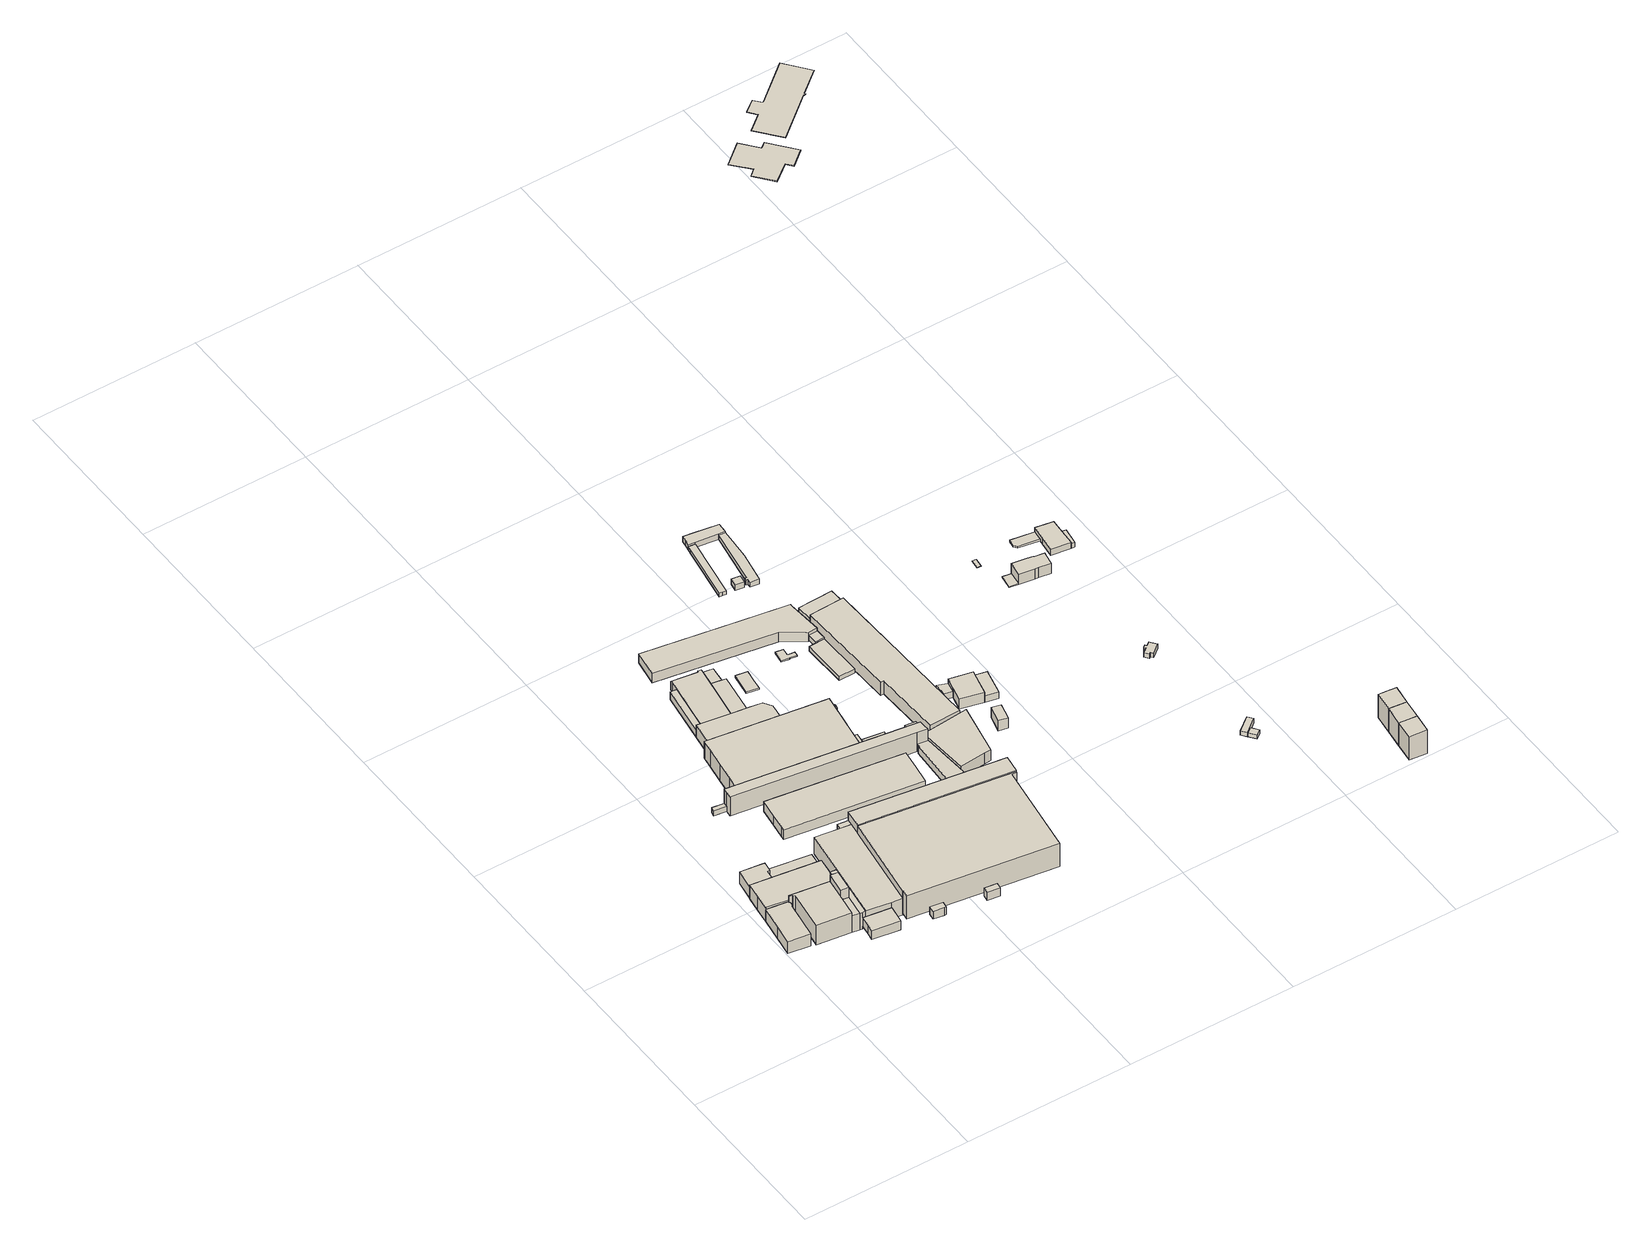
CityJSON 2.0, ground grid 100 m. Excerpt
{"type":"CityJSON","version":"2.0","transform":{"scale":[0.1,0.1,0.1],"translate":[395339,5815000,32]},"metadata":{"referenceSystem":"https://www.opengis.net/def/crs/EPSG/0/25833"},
"CityObjects":{
"building1":{"type":"Building","attributes":{"Gemeindeschluessel":"11000008","BezugspunktDach":"2200","function":"51009_1610","measuredHeight":5.51,"storeysAboveGround":0},"address":[{"country":"Germany","locality":"Berlin"}],"geometry":[{"type":"Solid","lod":"1","boundaries":[[[[0,1,2,3,4]],[[5,6,7,8,9]],[[5,9,4,3]],[[6,5,3,2]],[[7,6,2,1]],[[8,7,1,0]],[[9,8,0,4]]]]}]},
"building2":{"type":"Building","attributes":{"Gemeindeschluessel":"11000008","function":"31001_2060"},"address":[{"country":"Germany","locality":"Berlin","thoroughfareNumber":"15, 17, 19","thoroughfareName":"Ziegrastraße"}],"children":["building2-1","building2-2","building2-3","building2-4","building2-5","building2-6","building2-7","building2-8","building2-9","building2-10","building2-11","building2-12","building2-13"]},
"building2-1":{"type":"BuildingPart","attributes":{"BezugspunktDach":"2200","measuredHeight":16.3,"storeysAboveGround":4},"parents":["building2"],"geometry":[{"type":"MultiSurface","lod":"1","boundaries":[[[10,11,12,13,14,15,16,17]],[[18,19,20,21,22,23,24,25]],[[18,25,17,16]],[[19,18,16,15]],[[20,26,27,28,15,14]],[[22,21,13,12]],[[23,22,12,11]],[[24,23,11,10]],[[25,24,10,17]],[[19,28,27,26,20]],[[20,14,13,21]]]}]},
"building2-2":{"type":"BuildingPart","attributes":{"BezugspunktDach":"2200","measuredHeight":11.91,"storeysAboveGround":4},"parents":["building2"],"geometry":[{"type":"MultiSurface","lod":"1","boundaries":[[[29,27,26,30,31,32,33,34]],[[35,36,37,38,39,40,41,42]],[[34,42,34,33]],[[36,35,33,32]],[[37,36,32,31]],[[38,30,31,30]],[[39,38,43,20]],[[41,40,27,29]],[[44,45,46,47,48,49,42,41,29,34]],[[35,42,34,33]],[[37,31,30,38,50]],[[20,43,30,26]],[[19,20,26,27]],[[49,48,45,44]],[[48,47,46,45]]]}]},
"building2-3":{"type":"BuildingPart","attributes":{"BezugspunktDach":"2200","measuredHeight":13.9,"storeysAboveGround":4},"parents":["building2"],"geometry":[{"type":"MultiSurface","lod":"1","boundaries":[[[51,52,53,54,55,56,57,58,59,60]],[[61,62,63,64,65,66,67,68,69,70]],[[61,70,60,59]],[[62,61,59,58]],[[63,62,58,57]],[[64,63,57,56]],[[71,72,73,74,56,55]],[[65,64,75,76,77]],[[78,71,55,54]],[[66,65,79,76,80]],[[81,82,54,53]],[[68,67,53,83,84]],[[69,85,86,52,51]],[[70,69,51,60]],[[74,73,76,75]],[[77,76,72,71]],[[80,76,79,71,78]],[[67,66,82,81]],[[84,83,53,52]],[[68,86,85,69]]]}]},
"building2-4":{"type":"BuildingPart","attributes":{"BezugspunktDach":"2200","measuredHeight":11.8,"storeysAboveGround":4},"parents":["building2"],"geometry":[{"type":"MultiSurface","lod":"1","boundaries":[[[87,88,86,85]],[[68,89,90,69]],[[89,68,84,91]],[[69,90,87,85]],[[68,69,85,86]],[[91,84,86,88]],[[90,89,88,87]]]}]},
"building2-5":{"type":"BuildingPart","attributes":{"BezugspunktDach":"2200","measuredHeight":11.88,"storeysAboveGround":4},"parents":["building2"],"geometry":[{"type":"MultiSurface","lod":"1","boundaries":[[[92,93,94,95,34,33,96,97,98,99,82,81]],[[66,100,101,102,103,35,42,104,90,89,105,67]],[[106,78,80,107,108,100,66,82,99]],[[109,106,107,110,101,100,99,98]],[[111,109,98,97]],[[102,101,110,112]],[[113,111,114,97,96]],[[103,102,112,115]],[[35,103,96,33]],[[116,44,49,117,104,42,34,95]],[[90,104,95,94]],[[88,87,90,94,93]],[[105,89,91,118]],[[67,105,118,83]],[[66,67,81,82]],[[108,107,80,78,106]],[[110,107,106,109]],[[112,110,109,111]],[[115,112,114,111,113]],[[42,35,33,34]],[[117,49,44,116]],[[89,90,87,88]],[[118,91,93,92]],[[83,118,92,81]]]}]},
"building2-6":{"type":"BuildingPart","attributes":{"BezugspunktDach":"2200","measuredHeight":11.91,"storeysAboveGround":4},"parents":["building2"],"geometry":[{"type":"MultiSurface","lod":"1","boundaries":[[[30,119,120,31]],[[121,122,38,37]],[[121,37,31,120]],[[122,121,120,119]],[[123,119,124]],[[37,38,30,31]]]}]},
"building2-7":{"type":"BuildingPart","attributes":{"BezugspunktDach":"2200","measuredHeight":7.86,"storeysAboveGround":4},"parents":["building2"],"geometry":[{"type":"MultiSurface","lod":"1","boundaries":[[[125,46,45,116,126,127]],[[128,117,48,47,129,130]],[[128,130,127,126]],[[117,128,126,116]],[[129,47,46,125]],[[130,129,125,127]],[[48,49,44,45]],[[117,116,44,49]],[[47,48,45,46]]]}]},
"building2-8":{"type":"BuildingPart","attributes":{"BezugspunktDach":"2200","measuredHeight":17.67,"storeysAboveGround":4},"parents":["building2"],"geometry":[{"type":"MultiSurface","lod":"1","boundaries":[[[131,132,133,134,135]],[[136,137,138,21,20]],[[119,30,26,20,135,134]],[[137,136,134,133]],[[138,137,133,132]],[[21,138,132,131]],[[14,13,131,135]],[[20,26,30,43]],[[123,136,43,30,119]],[[20,21,13,14]]]}]},
"building2-9":{"type":"BuildingPart","attributes":{"BezugspunktDach":"2200","measuredHeight":4.34,"storeysAboveGround":4},"parents":["building2"],"geometry":[{"type":"MultiSurface","lod":"1","boundaries":[[[139,140,141,142,143,144,145,146,147,148]],[[149,150,151,152,153,154,155,156,157,158]],[[149,158,159,158,149,147]],[[150,149,150,146]],[[150,146,150,151]],[[152,151,145,144]],[[153,152,144,143]],[[154,153,143,142]],[[155,154,142,141]],[[155,141,155,156]],[[157,156,140,139]],[[148,147,149,158,159]],[[147,146,150,149]],[[151,150,146,145]],[[156,155,141,140]],[[158,157,139,148]]]}]},
"building2-10":{"type":"BuildingPart","attributes":{"BezugspunktDach":"2200","measuredHeight":8.43,"storeysAboveGround":4},"parents":["building2"],"geometry":[{"type":"Solid","lod":"1","boundaries":[[[[160,161,162,163,164,74,73,165,166,167]],[[168,169,76,75,170,171,172,173,174,175]],[[168,175,167,166]],[[169,168,166,165]],[[170,75,74,164]],[[171,170,164,163]],[[172,171,163,162]],[[173,172,162,161]],[[174,173,161,160]],[[175,174,160,167]],[[169,165,73,76]],[[76,73,74,75]]]]}]},
"building2-11":{"type":"BuildingPart","attributes":{"BezugspunktDach":"2200","measuredHeight":11.37,"storeysAboveGround":4},"parents":["building2"],"geometry":[{"type":"MultiSurface","lod":"1","boundaries":[[[176,71,106,109,111,113,177,178,179,180,181,182,183,184,185,186,187]],[[188,189,190,191,158,157,156,155,192,193,115,112,110,107,76,169,194]],[[188,194,187,186]],[[189,188,186,185]],[[190,189,185,184]],[[191,195,196,190,184,183]],[[197,195,191,183,182]],[[139,148,158,182,181]],[[156,157,181,180]],[[141,140,180,179]],[[192,155,179,178]],[[193,192,178,177]],[[115,193,177,113]],[[165,73,71,176]],[[194,169,176,187]],[[190,196,195,191]],[[158,191,195,197]],[[198,157,158,148,139]],[[155,156,140,141]],[[112,115,199,113,111]],[[110,112,200,111,109,201]],[[107,110,202,109,106]],[[76,80,78,71]],[[107,203,106,78,204,80]],[[73,76,71]],[[205,169,76,73,165]]]}]},
"building2-12":{"type":"BuildingPart","attributes":{"BezugspunktDach":"2200","measuredHeight":8.42,"storeysAboveGround":4},"parents":["building2"],"geometry":[{"type":"MultiSurface","lod":"1","boundaries":[[[197,206,207,208,209,210,211,196,195]],[[190,212,213,214,151,150,149,158,191]],[[212,190,196,211]],[[213,212,211,210]],[[214,213,210,209]],[[151,214,209,208]],[[150,146,145,208,207]],[[147,146,150,207,206]],[[148,147,149,206,197]],[[190,191,195,196]],[[151,215,145,146,150]],[[149,150,146,147]],[[158,149,147,148]],[[191,158,197,195]]]}]},
"building2-13":{"type":"BuildingPart","attributes":{"BezugspunktDach":"2200","measuredHeight":17.49,"storeysAboveGround":4},"parents":["building2"],"geometry":[{"type":"MultiSurface","lod":"1","boundaries":[[[216,217,218,219]],[[83,118,91,84]],[[53,52,219,218]],[[118,92,81,218,217]],[[220,93,92,217,216]],[[84,86,88,216,219]],[[83,84,52,53]],[[83,81,92,118]],[[91,118,92,93,220]],[[91,88,86,84]]]}]},
"building3":{"type":"Building","attributes":{"Gemeindeschluessel":"11000008","BezugspunktDach":"2200","function":"51009_1610","measuredHeight":5.65,"storeysAboveGround":0},"address":[{"country":"Germany","locality":"Berlin"}],"geometry":[{"type":"Solid","lod":"1","boundaries":[[[[221,222,223,224]],[[225,226,227,228]],[[225,228,224,223]],[[226,225,223,222]],[[227,226,222,221]],[[228,227,221,224]]]]}]},
"building4":{"type":"Building","attributes":{"Gemeindeschluessel":"11000008","BezugspunktDach":"2200","function":"31001_2111","measuredHeight":8.47,"storeysAboveGround":2},"address":[{"country":"Germany","locality":"Berlin","thoroughfareNumber":"11 (2)","thoroughfareName":"Ziegrastraße"}],"geometry":[{"type":"Solid","lod":"1","boundaries":[[[[229,230,231,232,233,234,235,236]],[[237,238,239,240,241,242,243,244]],[[237,244,236,235]],[[238,237,235,234]],[[239,238,234,233]],[[240,239,233,232]],[[241,240,232,231]],[[242,241,231,230]],[[243,242,230,229]],[[244,243,229,236]]]]}]},
"building5":{"type":"Building","attributes":{"Gemeindeschluessel":"11000008","BezugspunktDach":"2200","function":"31001_2111","measuredHeight":8.71,"storeysAboveGround":2},"address":[{"country":"Germany","locality":"Berlin","thoroughfareNumber":"1 (5)","thoroughfareName":"Ziegrastraße"}],"geometry":[{"type":"Solid","lod":"1","boundaries":[[[[245,246,247,248,249,250,251,252]],[[253,254,255,256,257,258,259,260]],[[253,260,252,251]],[[254,253,251,250]],[[255,254,250,249]],[[256,255,249,248]],[[257,256,248,247]],[[258,257,247,246]],[[259,258,246,245]],[[260,259,245,252]]]]}]},
"building6":{"type":"Building","attributes":{"Gemeindeschluessel":"11000008","function":"31001_2111"},"address":[{"country":"Germany","locality":"Berlin","thoroughfareNumber":"11 (3)","thoroughfareName":"Ziegrastraße"}],"children":["building6-1","building6-2"]},
"building6-1":{"type":"BuildingPart","attributes":{"BezugspunktDach":"2200","measuredHeight":13.76,"storeysAboveGround":4},"parents":["building6"],"geometry":[{"type":"MultiSurface","lod":"1","boundaries":[[[261,262,263,264,265,266,267,268,269,270]],[[271,272,273,274,275,276,277,278,279,280]],[[271,280,270,269]],[[272,271,281,282,283,284,285,286,269,268]],[[273,272,268,267]],[[274,273,267,266]],[[275,274,266,265]],[[276,275,265,264]],[[277,276,264,263]],[[278,277,263,262]],[[279,278,262,261]],[[280,279,261,270]],[[284,283,282,285]],[[286,285,282,281]]]}]},
"building6-2":{"type":"BuildingPart","attributes":{"BezugspunktDach":"2200","measuredHeight":3.88,"storeysAboveGround":4},"parents":["building6"],"geometry":[{"type":"MultiSurface","lod":"1","boundaries":[[[286,285,284,287,288]],[[289,283,282,281,290]],[[289,290,288,287]],[[283,289,287,284]],[[290,281,286,288]],[[282,283,284,285]],[[291,281,282,285,286]]]}]},
"building7":{"type":"Building","attributes":{"Gemeindeschluessel":"11000008","function":"31001_2120"},"address":[{"country":"Germany","locality":"Berlin","thoroughfareNumber":"1 (6)","thoroughfareName":"Ziegrastraße"}],"children":["building7-1","building7-2"]},
"building7-1":{"type":"BuildingPart","attributes":{"BezugspunktDach":"2200","measuredHeight":5.95,"storeysAboveGround":2},"parents":["building7"],"geometry":[{"type":"MultiSurface","lod":"1","boundaries":[[[292,293,294,295,296,297,298,299,300,301,302]],[[303,304,305,306,307,308,309,310,311,255,254]],[[312,313,302,301]],[[303,254,314,315,316]],[[304,303,301,300]],[[305,304,300,299]],[[306,305,299,298]],[[307,306,298,297]],[[308,307,297,296]],[[309,308,296,295]],[[310,309,295,294]],[[311,310,294,293]],[[255,311,293,292]],[[254,255,292,302]],[[316,315,314,313,312]]]}]},
"building7-2":{"type":"BuildingPart","attributes":{"BezugspunktDach":"2200","measuredHeight":5.26,"storeysAboveGround":2},"parents":["building7"],"geometry":[{"type":"MultiSurface","lod":"1","boundaries":[[[313,312,317,318]],[[319,316,315,320]],[[319,320,318,317]],[[316,319,317,312]],[[320,315,313,318]],[[315,316,321,312,313]]]}]},
"building8":{"type":"Building","attributes":{"Gemeindeschluessel":"11000008","function":"31001_2143"},"address":[{"country":"Germany","locality":"Berlin","thoroughfareNumber":"1 (4)","thoroughfareName":"Ziegrastraße"}],"children":["building8-1","building8-2","building8-3"]},
"building8-1":{"type":"BuildingPart","attributes":{"BezugspunktDach":"2200","measuredHeight":13.66,"storeysAboveGround":4},"parents":["building8"],"geometry":[{"type":"Solid","lod":"1","boundaries":[[[[322,323,324,325,326,327,328,329,330,331]],[[332,333,334,335,336,337,338,339,340,341]],[[332,341,331,330]],[[333,332,330,329]],[[334,333,329,328]],[[335,334,328,327]],[[336,335,327,326]],[[337,336,326,325]],[[338,337,325,324]],[[339,338,324,323]],[[340,342,343,339,323,322]],[[341,340,322,331]],[[339,343,342,340]]]]}]},
"building8-2":{"type":"BuildingPart","attributes":{"BezugspunktDach":"2200","measuredHeight":5.2,"storeysAboveGround":4},"parents":["building8"],"geometry":[{"type":"Solid","lod":"1","boundaries":[[[[344,345,346,343,342]],[[339,347,348,349,340]],[[347,339,343,346]],[[348,347,346,345]],[[340,349,344,342]],[[339,340,342,343]],[[349,348,345,344]]]]}]},
"building8-3":{"type":"BuildingPart","attributes":{"BezugspunktDach":"2200","measuredHeight":5.85,"storeysAboveGround":4},"parents":["building8"],"geometry":[{"type":"MultiSurface","lod":"1","boundaries":[[[350,351,352,353]],[[348,354,355,349]],[[345,344,353,352]],[[354,348,352,351]],[[355,354,351,350]],[[349,355,350,353]],[[346,347,348,345]],[[348,349,344,345]]]}]},
"building9":{"type":"Building","attributes":{"Gemeindeschluessel":"11000008","BezugspunktDach":"2200","function":"31001_2143","measuredHeight":4.56,"storeysAboveGround":1},"address":[{"country":"Germany","locality":"Berlin","thoroughfareNumber":"1 (7)","thoroughfareName":"Ziegrastraße"}],"geometry":[{"type":"Solid","lod":"1","boundaries":[[[[356,357,358,359,360]],[[311,361,362,256,255]],[[311,255,360,359]],[[361,311,359,358]],[[362,361,358,357]],[[256,362,357,356]],[[255,256,356,360]]]]}]},
"building10":{"type":"Building","attributes":{"Gemeindeschluessel":"11000008","BezugspunktDach":"2200","function":"31001_2143","measuredHeight":4.49,"storeysAboveGround":2},"address":[{"country":"Germany","locality":"Berlin","thoroughfareNumber":"1 (8)","thoroughfareName":"Ziegrastraße"}],"geometry":[{"type":"Solid","lod":"1","boundaries":[[[[358,363,364,359]],[[365,366,367,368]],[[365,368,359,364]],[[366,365,364,363]],[[367,366,363,358]],[[368,367,358,359]]]]}]},
"building11":{"type":"Building","attributes":{"Gemeindeschluessel":"11000008","BezugspunktDach":"2200","function":"31001_2143","measuredHeight":2.27,"storeysAboveGround":2},"address":[{"country":"Germany","locality":"Berlin","thoroughfareNumber":"1 (9)","thoroughfareName":"Ziegrastraße"}],"geometry":[{"type":"Solid","lod":"1","boundaries":[[[[369,370,371,372,373]],[[374,375,376,377,378]],[[374,378,373,372]],[[375,374,372,371]],[[376,375,371,370]],[[377,376,370,369]],[[378,377,369,373]]]]}]},
"building12":{"type":"Building","attributes":{"Gemeindeschluessel":"11000008","BezugspunktDach":"2200","function":"31001_2723","measuredHeight":3.25,"storeysAboveGround":1},"address":[{"country":"Germany","locality":"Berlin","thoroughfareNumber":"1 (14)","thoroughfareName":"Ziegrastraße"}],"geometry":[{"type":"Solid","lod":"1","boundaries":[[[[379,380,381,382,383,384]],[[385,386,387,388,389,390]],[[385,390,384,383]],[[386,385,383,382]],[[387,386,382,381]],[[388,387,381,380]],[[389,388,380,379]],[[390,389,379,384]]]]}]},
"building13":{"type":"Building","attributes":{"Gemeindeschluessel":"11000008","BezugspunktDach":"2200","function":"31001_2120","measuredHeight":6.49,"storeysAboveGround":1},"address":[{"country":"Germany","locality":"Berlin","thoroughfareNumber":"37","thoroughfareName":"Dieselstraße"}],"geometry":[{"type":"Solid","lod":"1","boundaries":[[[[391,392,393,394,395,396,397,398]],[[399,400,401,402,403,404,405,406]],[[399,406,398,397]],[[400,399,397,396]],[[401,400,396,395]],[[402,401,395,394]],[[403,402,394,393]],[[404,403,393,392]],[[405,404,392,391]],[[406,405,391,398]]]]}]},
"building14":{"type":"Building","attributes":{"Gemeindeschluessel":"11000008","BezugspunktDach":"2200","function":"31001_2111","measuredHeight":5.34,"storeysAboveGround":1},"address":[{"country":"Germany","locality":"Berlin","thoroughfareNumber":"11 (4)","thoroughfareName":"Ziegrastraße"}],"geometry":[{"type":"Solid","lod":"1","boundaries":[[[[407,408,409,410,411,412,413,414]],[[415,416,417,418,419,420,421,422]],[[415,422,414,413]],[[416,415,413,412]],[[417,416,412,411]],[[418,417,411,410]],[[419,418,410,409]],[[420,419,409,408]],[[421,420,408,407]],[[422,421,407,414]]]]}]},
"building15":{"type":"Building","attributes":{"Gemeindeschluessel":"11000008","BezugspunktDach":"2200","function":"51009_1610","measuredHeight":3.86,"storeysAboveGround":0},"address":[{"country":"Germany","locality":"Berlin"}],"geometry":[{"type":"Solid","lod":"1","boundaries":[[[[423,424,425,426,427,428,429,430]],[[431,432,433,434,435,436,437,438]],[[431,438,430,429]],[[432,431,429,428]],[[433,432,428,427]],[[434,433,427,426]],[[435,434,426,425]],[[436,435,425,424]],[[437,436,424,423]],[[438,437,423,430]]]]}]},
"building16":{"type":"Building","attributes":{"Gemeindeschluessel":"11000008","BezugspunktDach":"2200","function":"31001_2723","measuredHeight":0.778,"storeysAboveGround":1},"address":[{"country":"Germany","locality":"Berlin","thoroughfareNumber":"37 (11)","thoroughfareName":"Dieselstraße"}],"geometry":[{"type":"Solid","lod":"1","boundaries":[[[[439,440,441,442,443,444,445,446]],[[447,448,449,450,451,452,453,454]],[[447,454,446,445]],[[448,447,445,444]],[[449,448,444,443]],[[450,449,443,442]],[[451,450,442,441]],[[452,451,441,440]],[[453,452,440,439]],[[454,453,439,446]]]]}]},
"building17":{"type":"Building","attributes":{"Gemeindeschluessel":"11000008","BezugspunktDach":"2200","function":"31001_2143","measuredHeight":7.63,"storeysAboveGround":1},"address":[{"country":"Germany","locality":"Berlin","thoroughfareNumber":"35 (2)","thoroughfareName":"Dieselstraße"}],"geometry":[{"type":"Solid","lod":"1","boundaries":[[[[455,456,457,458,459,460,461]],[[462,463,464,465,419,418,466]],[[462,466,461,460]],[[463,462,460,459]],[[464,463,459,458]],[[465,464,458,457]],[[419,465,457,456]],[[418,419,456,455]],[[466,418,455,461]]]]}]},
"building18":{"type":"Building","attributes":{"Gemeindeschluessel":"11000008","BezugspunktDach":"2200","function":"51009_1610","measuredHeight":3,"storeysAboveGround":0},"address":[{"country":"Germany","locality":"Berlin"}],"geometry":[{"type":"Solid","lod":"1","boundaries":[[[[467,468,469,470,471]],[[472,473,474,475,476]],[[472,476,471,470]],[[473,472,470,469]],[[474,473,469,468]],[[475,474,468,467]],[[476,475,467,471]]]]}]},
"building19":{"type":"Building","attributes":{"Gemeindeschluessel":"11000008","BezugspunktDach":"2200","function":"31001_2723","measuredHeight":3.83,"storeysAboveGround":1},"address":[{"country":"Germany","locality":"Berlin","thoroughfareNumber":"37 (10)","thoroughfareName":"Dieselstraße"}],"geometry":[{"type":"Solid","lod":"1","boundaries":[[[[477,478,479,480]],[[481,473,472,482]],[[481,482,480,479]],[[473,481,479,478]],[[472,473,478,477]],[[482,472,477,480]]]]}]},
"building20":{"type":"Building","attributes":{"Gemeindeschluessel":"11000008","BezugspunktDach":"2200","function":"31001_2143","measuredHeight":9.16,"storeysAboveGround":2},"address":[{"country":"Germany","locality":"Berlin","thoroughfareNumber":"35 (4)","thoroughfareName":"Dieselstraße"}],"geometry":[{"type":"Solid","lod":"1","boundaries":[[[[483,484,485,486,487,488]],[[489,490,491,492,493,494]],[[489,494,488,487]],[[490,489,487,486]],[[491,490,486,485]],[[492,491,485,484]],[[493,492,484,483]],[[494,493,483,488]]]]}]},
"building21":{"type":"Building","attributes":{"Gemeindeschluessel":"11000008","BezugspunktDach":"2200","function":"31001_2463","measuredHeight":4.25,"storeysAboveGround":1},"address":[{"country":"Germany","locality":"Berlin","thoroughfareNumber":"30 (1)","thoroughfareName":"Dieselstraße"}],"geometry":[{"type":"Solid","lod":"1","boundaries":[[[[495,496,497,498,499]],[[500,501,502,503,504]],[[500,504,499,498]],[[501,500,498,497]],[[502,501,497,496]],[[503,502,496,495]],[[504,503,495,499]]]]}]},
"building22":{"type":"Building","attributes":{"Gemeindeschluessel":"11000008","BezugspunktDach":"2200","function":"31001_2723","measuredHeight":9.23,"storeysAboveGround":1},"address":[{"country":"Germany","locality":"Berlin","thoroughfareNumber":"35 (3)","thoroughfareName":"Dieselstraße"}],"geometry":[{"type":"Solid","lod":"1","boundaries":[[[[505,506,507,508,509]],[[510,511,512,513,514]],[[510,514,509,508]],[[511,510,508,507]],[[512,511,507,506]],[[513,512,506,505]],[[514,513,505,509]]]]}]},
"building23":{"type":"Building","attributes":{"Gemeindeschluessel":"11000008","function":"31001_2143"},"address":[{"country":"Germany","locality":"Berlin","thoroughfareNumber":"30 (2)","thoroughfareName":"Dieselstraße"}],"children":["building23-1","building23-2"]},
"building23-1":{"type":"BuildingPart","attributes":{"BezugspunktDach":"2200","measuredHeight":3.76,"storeysAboveGround":1},"parents":["building23"],"geometry":[{"type":"MultiSurface","lod":"1","boundaries":[[[515,516,517,518,519,520,521,522]],[[523,524,525,526,527,528,529,530]],[[523,530,522,521]],[[524,523,521,520]],[[525,524,520,519]],[[526,525,519,518]],[[527,526,518,517]],[[528,527,517,516]],[[529,528,516,515]],[[530,531,532,533,515,522]],[[534,532,531,530]],[[534,529,533,532]]]}]},
"building23-2":{"type":"BuildingPart","attributes":{"BezugspunktDach":"2200","measuredHeight":3.01,"storeysAboveGround":1},"parents":["building23"],"geometry":[{"type":"MultiSurface","lod":"1","boundaries":[[[535,536,533,532,531,537,538]],[[539,530,534,529,540,541,542]],[[539,542,538,537]],[[530,539,537,531]],[[540,529,533,536]],[[541,540,536,535]],[[542,541,535,538]],[[534,530,531,532]],[[534,532,533,529,543]]]}]},
"building24":{"type":"Building","attributes":{"Gemeindeschluessel":"11000008","BezugspunktDach":"2200","function":"31001_2020","measuredHeight":7.03,"storeysAboveGround":2},"address":[{"country":"Germany","locality":"Berlin","thoroughfareNumber":"35","thoroughfareName":"Dieselstraße"}],"geometry":[{"type":"Solid","lod":"1","boundaries":[[[[544,545,546,547]],[[548,549,550,551]],[[548,551,547,546]],[[549,548,546,545]],[[550,549,545,544]],[[551,550,544,547]]]]}]},
"building25":{"type":"Building","attributes":{"Gemeindeschluessel":"11000008","BezugspunktDach":"2200","function":"31001_2120","measuredHeight":3.54,"storeysAboveGround":1},"address":[{"country":"Germany","locality":"Berlin","thoroughfareNumber":"30","thoroughfareName":"Dieselstraße"}],"geometry":[{"type":"Solid","lod":"1","boundaries":[[[[552,553,554,555,556,557,558,559,560]],[[561,562,563,564,565,566,567,568,569]],[[561,569,560,559]],[[562,561,559,558]],[[563,562,558,557]],[[564,563,557,556]],[[565,564,556,555]],[[566,565,555,554]],[[567,566,554,553]],[[568,567,553,552]],[[569,568,552,560]]]]}]},
"building26":{"type":"Building","attributes":{"Gemeindeschluessel":"11000008","function":"31001_2422"},"address":[{"country":"Germany","locality":"Berlin","thoroughfareNumber":"35 (1)","thoroughfareName":"Dieselstraße"}],"children":["building26-1","building26-2","building26-3"]},
"building26-1":{"type":"BuildingPart","attributes":{"BezugspunktDach":"2200","measuredHeight":7.79,"storeysAboveGround":2},"parents":["building26"],"geometry":[{"type":"MultiSurface","lod":"1","boundaries":[[[570,571,572,573,574,575,576]],[[577,578,579,580,581,582,583]],[[577,583,576,575]],[[578,577,575,574]],[[579,584,585,574,573]],[[580,579,573,572]],[[581,586,587,572,571]],[[582,588,586,571,570]],[[583,582,570,576]],[[578,585,584,579]],[[580,587,586,581]],[[581,586,588,582]]]}]},
"building26-2":{"type":"BuildingPart","attributes":{"BezugspunktDach":"2200","measuredHeight":4.42,"storeysAboveGround":2},"parents":["building26"],"geometry":[{"type":"MultiSurface","lod":"1","boundaries":[[[589,590,585,584,591,592]],[[593,594,595,596,597,598]],[[593,598,592,591]],[[594,593,591,584]],[[595,594,579,578]],[[596,595,585,590]],[[597,596,590,589]],[[598,597,589,592]],[[578,579,584,585]]]}]},
"building26-3":{"type":"BuildingPart","attributes":{"BezugspunktDach":"2200","measuredHeight":5.48,"storeysAboveGround":2},"parents":["building26"],"geometry":[{"type":"MultiSurface","lod":"1","boundaries":[[[599,600,587,586,588]],[[601,602,603,604,605]],[[602,601,581,580,587]],[[603,602,587,600]],[[604,603,600,599]],[[605,604,599,588]],[[601,605,588,586]],[[606,586,587,580,581]]]}]},
"building27":{"type":"Building","attributes":{"Gemeindeschluessel":"11000008","function":"31001_1310"},"address":[{"country":"Germany","locality":"Berlin","thoroughfareNumber":"46A","thoroughfareName":"Aronsstraße"}],"children":["building27-1","building27-2"]},
"building27-1":{"type":"BuildingPart","attributes":{"BezugspunktDach":"2200","measuredHeight":3.37,"storeysAboveGround":1},"parents":["building27"],"geometry":[{"type":"MultiSurface","lod":"1","boundaries":[[[607,608,609,610]],[[611,612,613,614]],[[611,614,610,609]],[[612,611,609,608]],[[613,615,616,617,612,608,607]],[[614,613,607,610]],[[617,616,615,613,618]]]}]},
"building27-2":{"type":"BuildingPart","attributes":{"BezugspunktDach":"2200","measuredHeight":2.71,"storeysAboveGround":1},"parents":["building27"],"geometry":[{"type":"Solid","lod":"1","boundaries":[[[[619,620,616,615]],[[617,621,622,613]],[[621,617,616,620]],[[622,621,620,619]],[[613,622,619,615]],[[617,613,615,616]]]]}]},
"building28":{"type":"Building","attributes":{"Gemeindeschluessel":"11000008","BezugspunktDach":"2200","function":"31001_2000","measuredHeight":0.234,"storeysAboveGround":1},"address":[{"country":"Germany","locality":"Berlin","thoroughfareNumber":"29 (2)","thoroughfareName":"Dieselstraße"}],"geometry":[{"type":"Solid","lod":"1","boundaries":[[[[623,624,625,626]],[[627,628,629,630]],[[627,630,626,625]],[[628,627,625,624]],[[629,628,624,623]],[[630,629,623,626]]]]}]},
"building29":{"type":"Building","attributes":{"Gemeindeschluessel":"11000008","BezugspunktDach":"2200","function":"31001_1310","measuredHeight":3.58,"storeysAboveGround":1},"address":[{"country":"Germany","locality":"Berlin","thoroughfareNumber":"27","thoroughfareName":"Dieselstraße"}],"geometry":[{"type":"Solid","lod":"1","boundaries":[[[[631,632,633,634,635,636,637,638,639,640,641]],[[642,643,644,645,646,647,648,649,650,651,652]],[[642,652,641,640]],[[643,642,640,639]],[[644,643,639,638]],[[645,644,638,637]],[[646,645,637,636]],[[647,646,636,635]],[[648,647,635,634]],[[649,648,634,633]],[[650,649,633,632]],[[651,650,632,631]],[[652,651,631,641]]]]}]},
"building30":{"type":"Building","attributes":{"Gemeindeschluessel":"11000008","function":"31001_2000"},"address":[{"country":"Germany","locality":"Berlin","thoroughfareNumber":"29 (1)","thoroughfareName":"Dieselstraße"}],"children":["building30-1","building30-2"]},
"building30-1":{"type":"BuildingPart","attributes":{"BezugspunktDach":"2200","measuredHeight":8.91,"storeysAboveGround":1},"parents":["building30"],"geometry":[{"type":"MultiSurface","lod":"1","boundaries":[[[653,654,655,656,657,658,659,660,661,662,663]],[[664,665,666,667,668,669,670,671,672,673,674]],[[675,676,663,662]],[[665,664,662,661]],[[666,665,661,660]],[[667,666,660,659]],[[668,667,659,658]],[[669,668,658,657]],[[670,669,657,656]],[[671,670,656,655]],[[672,671,655,654]],[[673,672,654,653]],[[674,673,653,663]],[[664,674,676,675]]]}]},
"building30-2":{"type":"BuildingPart","attributes":{"BezugspunktDach":"2200","measuredHeight":0.359,"storeysAboveGround":1},"parents":["building30"],"geometry":[{"type":"Solid","lod":"1","boundaries":[[[[676,675,677,678]],[[679,664,674,680]],[[679,680,678,677]],[[664,679,677,675]],[[680,674,676,678]],[[664,675,676,674]]]]}]},
"building31":{"type":"Building","attributes":{"Gemeindeschluessel":"11000008","function":"31001_2000"},"address":[{"country":"Germany","locality":"Berlin","thoroughfareNumber":"29","thoroughfareName":"Dieselstraße"}],"children":["building31-1","building31-2","building31-3"]},
"building31-1":{"type":"BuildingPart","attributes":{"BezugspunktDach":"2200","measuredHeight":5.19,"storeysAboveGround":1},"parents":["building31"],"geometry":[{"type":"MultiSurface","lod":"1","boundaries":[[[681,682,683,684,685,686]],[[687,688,689,690,691,692]],[[687,692,686,685]],[[693,694,695,687,685,684]],[[689,688,684,683]],[[696,697,698,689,683,682]],[[691,699,696,690,682,681]],[[692,691,681,686]],[[688,695,694,693]],[[690,698,697,696]],[[690,696,699,691]]]}]},
"building31-2":{"type":"BuildingPart","attributes":{"BezugspunktDach":"2200","measuredHeight":3.39,"storeysAboveGround":1},"parents":["building31"],"geometry":[{"type":"MultiSurface","lod":"1","boundaries":[[[700,701,697,699]],[[698,702,703,691]],[[691,690,698]],[[702,698,697,701]],[[703,702,701,700]],[[691,703,700,699]],[[698,690,696,697]],[[699,696,690,691]]]}]},
"building31-3":{"type":"BuildingPart","attributes":{"BezugspunktDach":"2200","measuredHeight":1.32,"storeysAboveGround":1},"parents":["building31"],"geometry":[{"type":"MultiSurface","lod":"1","boundaries":[[[704,694,693,705,706]],[[707,688,695,708,709]],[[707,709,706,705]],[[688,707,705,693]],[[708,695,694,704]],[[709,708,704,706]],[[695,688,710,693,694]]]}]},
"building32":{"type":"Building","attributes":{"Gemeindeschluessel":"11000008","BezugspunktDach":"2200","function":"31001_1010","measuredHeight":18.78,"storeysAboveGround":4},"address":[{"country":"Germany","locality":"Berlin","thoroughfareNumber":"68","thoroughfareName":"Aronsstraße"}],"geometry":[{"type":"Solid","lod":"1","boundaries":[[[[711,712,713,714,715]],[[716,717,718,719,720]],[[716,720,715,714]],[[717,716,714,713]],[[718,717,713,712]],[[719,718,712,711]],[[720,719,711,715]]]]}]},
"building33":{"type":"Building","attributes":{"Gemeindeschluessel":"11000008","BezugspunktDach":"2200","function":"31001_1010","measuredHeight":18.8,"storeysAboveGround":4},"address":[{"country":"Germany","locality":"Berlin","thoroughfareNumber":"66","thoroughfareName":"Aronsstraße"}],"geometry":[{"type":"Solid","lod":"1","boundaries":[[[[713,712,721,722,723,724,714]],[[725,726,727,728,718,717,716]],[[725,716,714,724]],[[726,725,724,723]],[[727,726,723,722]],[[728,727,722,721]],[[718,728,721,712]],[[717,718,712,713]],[[716,717,713,714]]]]}]},
"building34":{"type":"Building","attributes":{"Gemeindeschluessel":"11000008","BezugspunktDach":"2200","function":"31001_1010","measuredHeight":18.85,"storeysAboveGround":4},"address":[{"country":"Germany","locality":"Berlin","thoroughfareNumber":"64","thoroughfareName":"Aronsstraße"}],"geometry":[{"type":"Solid","lod":"1","boundaries":[[[[722,729,730,731,724]],[[732,733,734,735,736]],[[732,736,724,731]],[[733,732,731,730]],[[734,733,730,729]],[[735,734,729,722]],[[736,735,722,724]]]]}]},
"building35":{"type":"Building","attributes":{"Gemeindeschluessel":"11000008","BezugspunktDach":"2200","function":"31001_2100","measuredHeight":0.52,"storeysAboveGround":1},"address":[{"country":"Germany","locality":"Berlin","thoroughfareNumber":"79 (12)","thoroughfareName":"Kiefholzstraße"}],"geometry":[{"type":"Solid","lod":"1","boundaries":[[[[737,738,739,740,741,742,743,744,745,746]],[[747,748,749,750,751,752,753,754,755,756]],[[747,756,746,745]],[[748,747,745,744]],[[749,748,744,743]],[[750,749,743,742]],[[751,750,742,741]],[[752,751,741,740]],[[753,752,740,739]],[[754,753,739,738]],[[755,754,738,737]],[[756,755,737,746]]]]}]},
"building36":{"type":"Building","attributes":{"Gemeindeschluessel":"11000008","BezugspunktDach":"2200","function":"31001_2100","measuredHeight":0.225,"storeysAboveGround":1},"address":[{"country":"Germany","locality":"Berlin","thoroughfareNumber":"79 (11)","thoroughfareName":"Kiefholzstraße"}],"geometry":[{"type":"Solid","lod":"1","boundaries":[[[[757,758,759,760,761,762,763,764,765,766,767,768]],[[769,770,771,772,773,774,775,776,777,778,779,780]],[[769,780,768,767]],[[770,769,767,766]],[[771,770,766,765]],[[772,771,765,764]],[[773,772,764,763]],[[774,773,763,762]],[[775,774,762,761]],[[776,775,761,760]],[[777,776,760,759]],[[778,777,759,758]],[[779,778,758,757]],[[780,779,757,768]]]]}]}
},
"vertices":[
[810,404,91],[819,403,91],[825,439,91],[751,450,91],[746,414,91],[751,450,35],[825,439,35],[819,403,35],[810,404,35],[746,414,35],
[1503,381,183],[1582,934,183],[1612,930,183],[1613,937,183],[723,1064,183],[649,544,183],[650,544,183],[644,503,183],[650,544,20],[649,544,20],[723,1064,20],[1613,937,20],[1612,930,20],[1582,934,20],[1503,381,20],[644,503,20],[723,1064,130],[649,544,130],[649,544,108],
[586,553,130],[733,1135,130],[670,1144,130],[524,1165,130],[487,906,130],[440,574,130],[487,906,11],[524,1165,11],[670,1144,11],[733,1135,11],[723,1064,11],[649,544,11],[586,553,11],[440,574,11],[733,1135,20],[440,574,92],[505,565,92],[586,553,92],[586,553,29],[505,565,29],[440,574,29],[729,1136,11],
[364,585,150],[382,712,150],[399,834,150],[400,838,150],[168,870,150],[167,864,150],[185,861,150],[185,855,150],[197,854,150],[164,613,150],[197,854,11],[185,855,11],[185,861,11],[167,864,11],[168,870,11],[400,838,11],[399,834,11],[382,712,11],[364,585,11],[164,613,11],[168,870,121],[168,870,82],[168,870,107],[167,864,107],[167,864,22],[168,870,22],[168,870,71],[400,838,121],[168,870,104],[400,838,22],[399,834,130],[400,838,130],[399,834,24],[382,712,24],[364,585,129],[382,712,129],
[408,578,129],[426,706,129],[426,706,11],[408,578,11],[426,706,24],
[443,828,130],[426,706,130],[408,578,130],[424,576,130],[451,911,130],[440,831,130],[436,832,130],[436,833,130],[436,833,11],[436,832,11],[440,831,11],[451,911,11],[424,576,11],[443,828,11],[436,833,121],[436,833,22],[436,833,71],[436,832,121],[436,832,22],[440,831,121],[440,831,22],[451,911,121],[440,831,31],[451,911,22],[424,576,92],[424,576,29],[443,828,24],
[737,1167,130],[674,1176,130],[674,1176,11],[737,1167,11],[737,1167,128],[737,1167,107],
[571,447,92],[415,514,92],[408,470,92],[415,514,29],[571,447,29],[408,470,29],
[1613,937,191],[1620,988,191],[1627,1040,191],[737,1167,191],[723,1064,191],[737,1167,20],[1627,1040,20],[1620,988,20],
[462,1013,65],[462,1014,65],[466,1013,65],[472,1055,65],[481,1124,65],[274,1154,65],[224,1161,65],[216,1111,65],[203,1114,65],[194,1051,65],[203,1114,22],[216,1111,22],[224,1161,22],[274,1154,22],[481,1124,22],[472,1055,22],[466,1013,22],[462,1014,22],[462,1013,22],[194,1051,22],[194,1051,45],
[131,613,107],[163,836,107],[168,835,107],[172,862,107],[167,863,107],[40,888,107],[19,751,107],[1,632,107],[19,751,22],[40,888,22],[167,863,22],[172,862,22],[168,835,22],[163,836,22],[131,613,22],[1,632,22],
[40,888,121],[453,922,121],[454,926,121],[466,1013,121],[462,1014,121],[462,1013,121],[194,1051,121],[66,1069,121],[66,1070,121],[65,1070,121],[51,979,121],[38,888,121],[51,979,22],[65,1070,22],[66,1070,22],[66,1069,22],[454,926,22],[453,922,22],[38,888,22],[66,1069,106],[66,1070,106],[194,1051,106],[462,1013,44],[451,911,68],[440,831,71],[436,832,70],[436,832,81],[436,833,59],[400,838,70],[40,888,86],
[203,1114,106],[216,1111,106],[224,1161,106],[225,1170,106],[208,1173,106],[83,1190,106],[83,1190,22],[208,1173,22],[225,1170,22],[224,1161,33],
[426,706,199],[443,828,199],[399,834,199],[382,712,199],[426,706,77],
[1123,360,93],[1128,396,93],[1054,406,93],[1049,370,93],[1054,406,36],[1128,396,36],[1123,360,36],[1049,370,36],
[1242,1214,94],[1246,1238,94],[1259,1326,94],[1275,1439,94],[479,1552,94],[463,1439,94],[450,1350,94],[447,1327,94],[450,1350,23],[463,1439,23],[479,1552,23],[1275,1439,23],[1259,1326,23],[1246,1238,23],[1242,1214,23],[447,1327,23],
[883,1983,108],[898,2089,108],[868,2137,108],[795,2148,108],[700,2162,108],[533,2187,108],[497,2192,108],[474,2042,108],[497,2192,21],[533,2187,21],[700,2162,21],[795,2148,21],[868,2137,21],[898,2089,21],[883,1983,21],[474,2042,21],
[1368,1474,160],[1428,1465,160],[1425,1498,160],[1423,1528,160],[1289,1547,160],[1265,1550,160],[393,1675,160],[325,1684,160],[322,1658,160],[317,1621,160],[322,1658,23],[325,1684,23],[393,1675,23],[1265,1550,23],[1289,1547,23],[1423,1528,23],[1425,1498,23],[1428,1465,23],[1368,1474,23],[317,1621,23],[322,1658,24],[324,1671,24],[325,1684,24],[325,1684,59],[324,1671,59],[322,1658,59],
[254,1694,59],[250,1669,59],[254,1694,24],[250,1669,24],[322,1658,42],
[700,2162,81],[743,2435,81],[757,2526,81],[758,2533,81],[739,2536,81],[737,2527,81],[583,2550,81],[583,2544,81],[588,2543,81],[579,2490,81],[533,2187,81],[579,2490,21],[588,2543,21],[583,2544,21],[583,2550,21],[737,2527,21],[739,2536,21],[758,2533,21],[757,2526,21],[743,2435,21],[579,2490,75],[533,2187,75],[533,2187,44],[533,2187,22],[579,2490,22],
[541,2494,75],[497,2192,75],[541,2494,22],[497,2192,22],[579,2490,65],
[1090,1575,140],[1111,1715,140],[1118,1760,140],[1146,1945,140],[447,2045,140],[445,2034,140],[436,1971,140],[420,1860,140],[404,1752,140],[393,1675,140],[404,1752,20],[420,1860,20],[436,1971,20],[445,2034,20],[447,2045,20],[1146,1945,20],[1118,1760,20],[1111,1715,20],[1090,1575,20],[393,1675,20],[1090,1575,72],[1111,1715,72],
[1138,1569,72],[1151,1658,72],[1158,1708,72],[1158,1708,20],[1151,1658,20],[1138,1569,20],
[1265,1550,78],[1278,1640,78],[1151,1658,78],[1138,1569,78],[1278,1640,20],[1265,1550,20],
[795,2148,67],[836,2419,67],[810,2424,67],[743,2435,67],[700,2162,67],[810,2424,21],[836,2419,21],
[821,2517,67],[757,2526,67],[757,2526,22],[821,2517,22],[810,2424,22],[743,2435,22],
[955,2298,34],[964,2364,34],[973,2429,34],[905,2440,34],[885,2310,34],[905,2440,22],[973,2429,22],[964,2364,22],[955,2298,22],[885,2310,22],
[1193,1939,52],[1195,1954,52],[1196,1969,52],[1110,1980,52],[1108,1966,52],[1106,1951,52],[1108,1966,21],[1110,1980,21],[1196,1969,21],[1195,1954,21],[1193,1939,21],[1106,1951,21],
[1238,2539,76],[1366,2455,76],[1418,2456,76],[1402,2664,76],[1404,2675,76],[1109,2722,76],[564,2811,76],[539,2654,76],[564,2811,11],[1109,2722,11],[1404,2675,11],[1402,2664,11],[1418,2456,11],[1366,2455,11],[1238,2539,11],[539,2654,11],
[1422,1139,79],[1452,1134,79],[1448,1193,79],[1428,1465,79],[1368,1474,79],[1367,1456,79],[1363,1456,79],[1347,1149,79],[1363,1456,26],[1367,1456,26],[1368,1474,26],[1428,1465,26],[1448,1193,26],[1452,1134,26],[1422,1139,26],[1347,1149,26],
[1289,1547,60],[1423,1528,60],[1473,1521,60],[1464,1628,60],[1400,1636,60],[1399,1623,60],[1278,1640,60],[1265,1550,60],[1278,1640,22],[1399,1623,22],[1400,1636,22],[1464,1628,22],[1473,1521,22],[1423,1528,22],[1289,1547,22],[1265,1550,22],
[1207,2394,29],[1207,2396,29],[1250,2389,29],[1254,2415,29],[1210,2420,29],[1217,2464,29],[1171,2471,29],[1161,2401,29],[1171,2471,21],[1217,2464,21],[1210,2420,21],[1254,2415,21],[1250,2389,21],[1207,2396,21],[1207,2394,21],[1161,2401,21],
[1428,1465,102],[1448,1193,102],[1601,1206,102],[1640,1209,102],[1700,1521,102],[1479,1502,102],[1425,1498,102],[1479,1502,26],[1700,1521,26],[1640,1209,26],[1601,1206,26],[1425,1498,26],
[1331,2125,50],[1426,2127,50],[1420,2393,50],[1367,2391,50],[1325,2390,50],[1367,2391,20],[1420,2393,20],[1426,2127,20],[1331,2125,20],[1325,2390,20],
[1367,2391,59],[1420,2393,59],[1418,2456,59],[1366,2455,59],[1418,2456,20],[1366,2455,20],
[1445,1920,109],[1465,1921,109],[1479,1520,109],[1667,1528,109],[1632,2536,109],[1425,2528,109],[1632,2536,17],[1667,1528,17],[1479,1520,17],[1465,1921,17],[1445,1920,17],[1425,2528,17],
[1316,2963,48],[1324,3012,48],[1299,3015,48],[1273,3019,48],[1265,2971,48],[1273,3019,11],[1299,3015,11],[1324,3012,11],[1316,2963,11],[1265,2971,11],
[1844,1352,101],[1856,1401,101],[1867,1450,101],[1815,1463,101],[1792,1364,101],[1815,1463,27],[1867,1450,27],[1856,1401,27],[1844,1352,27],[1792,1364,27],
[1270,3339,51],[1402,3322,51],[1439,3318,51],[1443,3379,51],[1305,3400,51],[1240,3410,51],[1236,3379,51],[1230,3344,51],[1236,3379,13],[1240,3410,13],[1305,3400,13],[1443,3379,13],[1439,3318,13],[1402,3322,13],[1270,3339,13],[1230,3344,13],[1230,3344,41],[1250,3341,41],[1270,3339,41],[1250,3341,13],
[1190,2973,41],[1209,2969,41],[1225,3314,41],[1170,2976,41],[1225,3314,13],[1209,2969,13],[1190,2973,13],[1170,2976,13],[1266,3339,13],
[1425,2528,79],[1632,2536,79],[1629,2635,79],[1421,2628,79],[1629,2635,9],[1632,2536,9],[1425,2528,9],[1421,2628,9],
[1342,2971,46],[1340,2948,46],[1392,2940,46],[1425,3127,46],[1439,3318,46],[1402,3322,46],[1346,2987,46],[1335,2989,46],[1332,2972,46],[1335,2989,11],[1346,2987,11],[1402,3322,11],[1439,3318,11],[1425,3127,11],[1392,2940,11],[1340,2948,11],[1342,2971,11],[1332,2972,11],
[1850,1575,97],[1868,1653,97],[1886,1730,97],[1751,1759,97],[1738,1696,97],[1735,1682,97],[1717,1606,97],[1735,1682,26],[1738,1696,26],[1751,1759,26],[1886,1730,26],[1868,1653,26],[1850,1575,26],[1717,1606,26],[1751,1759,67],[1738,1696,67],[1868,1653,72],[1886,1730,72],[1850,1575,72],
[1693,1736,67],[1692,1706,67],[1692,1781,67],[1690,1736,67],[1692,1781,23],[1751,1759,23],[1738,1696,23],[1692,1706,23],[1693,1736,23],[1690,1736,23],
[1926,1558,72],[1960,1713,72],[1868,1653,25],[1886,1730,25],[1960,1713,25],[1926,1558,25],[1850,1575,25],[1868,1653,49],
[2825,626,46],[2907,693,46],[2883,723,46],[2800,657,46],[2883,723,15],[2907,693,15],[2825,626,15],[2800,657,15],[2825,626,42],[2856,651,42],[2856,651,15],[2840,638,15],
[2857,586,42],[2888,611,42],[2888,611,15],[2857,586,15],
[2393,2407,20],[2400,2462,20],[2377,2464,20],[2371,2410,20],[2377,2464,17],[2400,2462,17],[2393,2407,17],[2371,2410,17],
[2731,1377,44],[2740,1384,44],[2752,1369,44],[2807,1414,44],[2776,1453,44],[2755,1436,44],[2746,1446,44],[2734,1435,44],[2742,1425,44],[2720,1408,44],[2712,1402,44],[2720,1408,14],[2742,1425,14],[2734,1435,14],[2746,1446,14],[2755,1436,14],[2776,1453,14],[2807,1414,14],[2752,1369,14],[2740,1384,14],[2731,1377,14],[2712,1402,14],
[2573,2182,84],[2594,2179,84],[2663,2168,84],[2673,2223,84],[2677,2250,84],[2615,2260,84],[2616,2263,84],[2586,2268,84],[2493,2283,84],[2493,2278,84],[2483,2196,84],[2493,2278,13],[2493,2283,13],[2586,2268,13],[2616,2263,13],[2615,2260,13],[2677,2250,13],[2673,2223,13],[2663,2168,13],[2594,2179,13],[2573,2182,13],[2483,2196,13],[2493,2278,17],[2483,2196,17],
[2441,2286,17],[2430,2204,17],[2441,2286,13],[2430,2204,13],
[2848,2262,57],[2853,2349,57],[2859,2436,57],[2755,2453,57],[2744,2365,57],[2733,2276,57],[2744,2365,14],[2755,2453,14],[2859,2436,14],[2853,2349,14],[2848,2262,14],[2733,2276,14],[2755,2453,27],[2748,2394,27],[2748,2394,14],[2853,2349,48],[2854,2363,48],[2854,2363,14],[2848,2262,48],
[2869,2259,48],[2882,2358,48],[2882,2358,14],[2869,2259,14],
[2624,2416,27],[2616,2475,27],[2609,2434,27],[2616,2475,14],[2624,2416,14],[2609,2434,14],[2755,2453,26],
[3505,1,195],[3519,115,195],[3467,121,195],[3415,127,195],[3401,14,195],[3415,127,30],[3467,121,30],[3519,115,30],[3505,1,30],[3401,14,30],
[3524,152,195],[3533,229,195],[3481,235,195],[3429,241,195],[3429,241,30],[3481,235,30],[3533,229,30],[3524,152,30],
[3548,345,195],[3495,351,195],[3443,357,195],[3443,357,29],[3495,351,29],[3548,345,29],[3533,229,29],[3429,241,29],
[3052,5439,20],[3013,5405,20],[3102,5298,20],[3205,5380,20],[3236,5343,20],[3328,5418,20],[3204,5567,20],[3171,5541,20],[3088,5641,20],[2964,5540,20],[3088,5641,15],[3171,5541,15],[3204,5567,15],[3328,5418,15],[3236,5343,15],[3205,5380,15],[3102,5298,15],[3013,5405,15],[3052,5439,15],[2964,5540,15],
[3313,5535,21],[3565,5740,21],[3568,5735,21],[3576,5741,21],[3572,5747,21],[3708,5858,21],[3593,5999,21],[3362,5810,21],[3324,5855,21],[3254,5800,21],[3293,5752,21],[3198,5675,21],[3293,5752,18],[3254,5800,18],[3324,5855,18],[3362,5810,18],[3593,5999,18],[3708,5858,18],[3572,5747,18],[3576,5741,18],[3568,5735,18],[3565,5740,18],[3313,5535,18],[3198,5675,18]
]}
